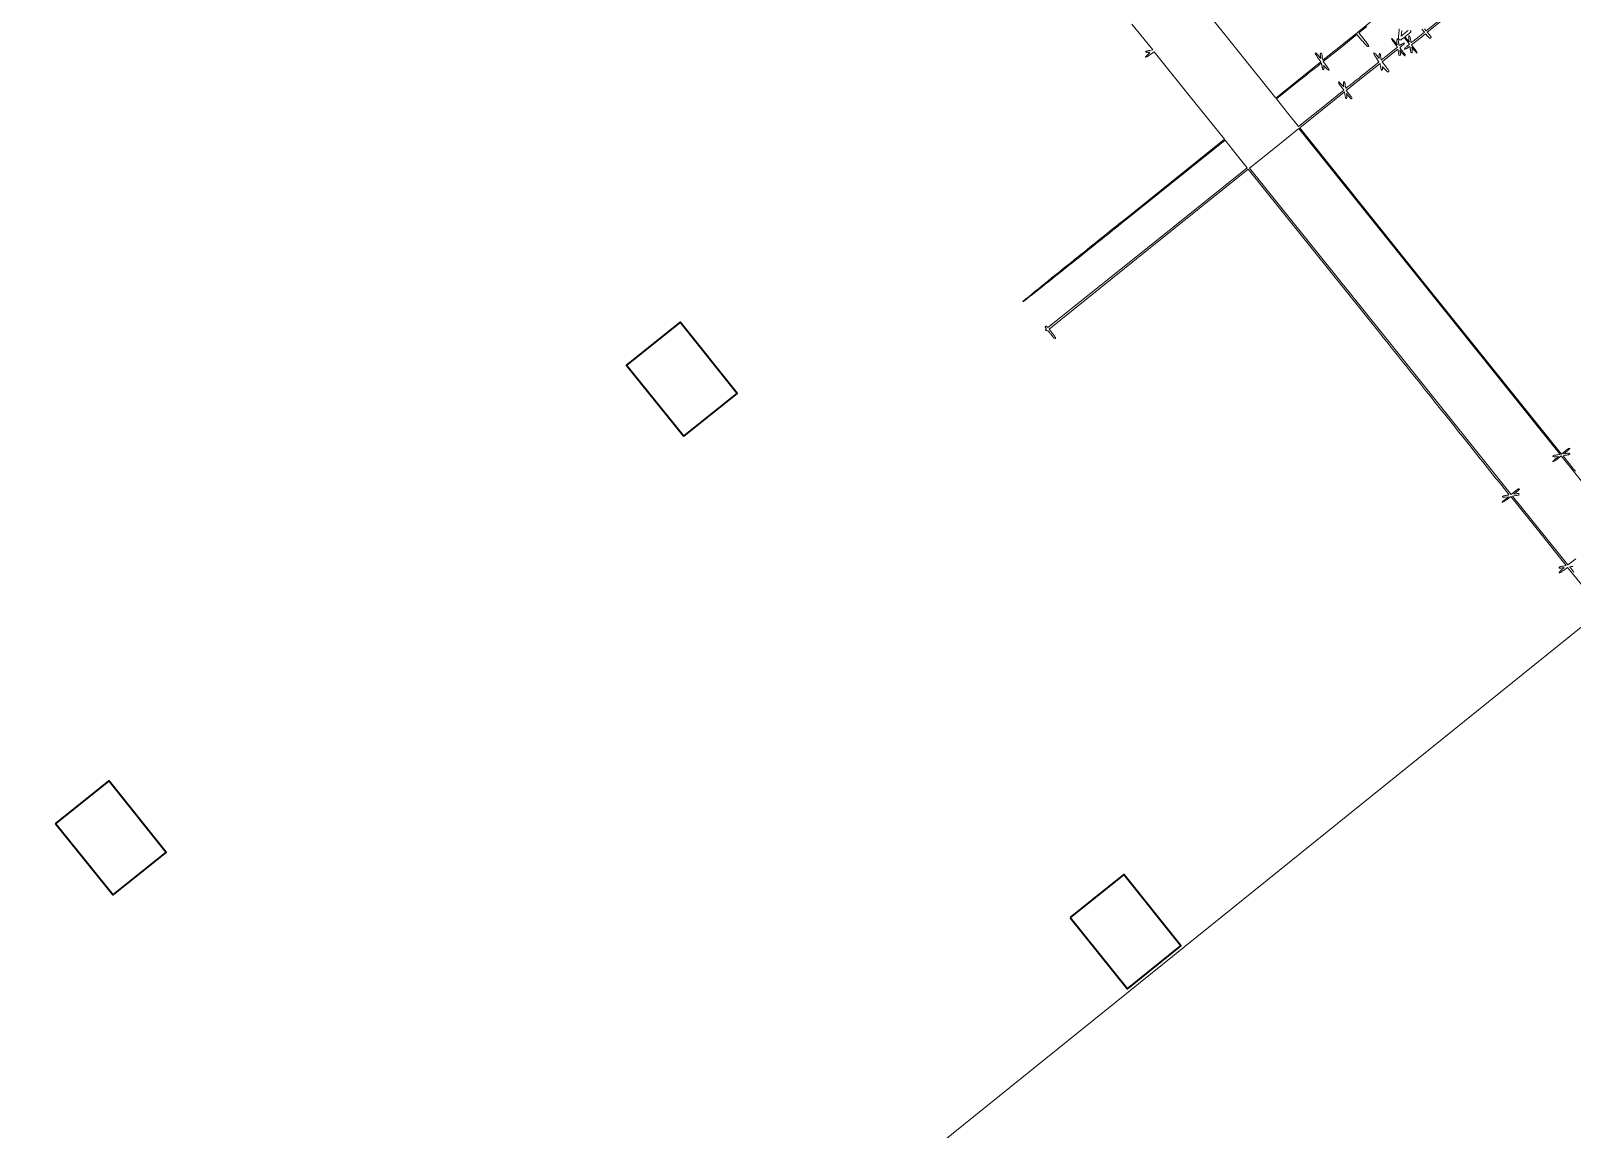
# Model space of a CAD drawing. Header units: metres. Extents: x 7511766 to 7511973, y 4692310 to 4692411.
# Drawn here: x 7511938.69 to 7511952.18, y 4692340.82 to 4692350.43 of the extents above; entities that cross this region are included whole.
import ezdxf

# ---------------------------------------------------------------- set-up
doc = ezdxf.new("R2010")
doc.units = ezdxf.units.M
doc.layers.get('0').update_dxf_attribs({"lineweight": 0})
for name, color, linetype, lineweight in [('A - objekti 1 gjendja faktike_Pen_No__1', 7, 'Continuous', 0), ('ll-cde-shtyllat', 7, 'Continuous', 0), ('shytllat', 5, 'Continuous', 0)]:
    doc.layers.add(name, color=color, linetype=linetype, lineweight=lineweight)
doc.layers.add('A - objekti 1 gjendja faktike_Pen_No__8', color=7, linetype='Continuous', lineweight=0, true_color=0xa80f02)
doc.layers.get('0').freeze()

# ---------------------------------------------------------------- blocks, each defined once
blk = doc.blocks.new('A$C51214811')
for points in [[(415.38, 37.9), (420.21, 37.9), (419.99, 37.52, 0.015453), (419.9, 37.37, 0.017323), (419.83, 37.21, 0.016828), (419.78, 37.08, 0.083114), (419.77, 37, 0.026666), (419.77, 36.92, 0.392043), (419.79, 36.9, 0.170615), (419.83, 36.91, 0.007314), (419.94, 37.01, 0.032777), (420.01, 37.08, 0.022657), (420.07, 37.17, 0.022921), (420.13, 37.26, 0.042754), (420.17, 37.34, -0.223787), (420.2, 37.37, -0.426246), (420.23, 37.35, -0.047928), (420.25, 37.23, -0.006773), (420.28, 36.99, 0.012564), (420.33, 36.48, 0.568272), (420.41, 36.45, 0.22225), (420.48, 36.59, 0.00922), (420.51, 37.16), (420.54, 37.9), (428.74, 37.9), (436.94, 37.9), (436.94, 18.99, 0.000291), (436.95, 10.64, 0.000828), (436.96, 4.83, 0.000039), (436.99, 0.12, 0.412858), (437.03, 0.08, 0.412858), (437.07, 0.12, 0.000039), (437.09, 4.83, 0.000828), (437.11, 10.64, 0.000291), (437.11, 18.99), (437.11, 37.9), (439.69, 37.9), (442.27, 37.9), (442.27, 19.25), (442.27, 0.6), (442.09, 0.57, 0.07936), (441.94, 0.52, 0.235729), (441.87, 0.44, 0.344765), (441.91, 0.36, 0.106575), (442.05, 0.33, -0.060886), (442.13, 0.32, -0.065899), (442.21, 0.29, -0.07192), (442.27, 0.24, -0.102185), (442.31, 0.19, 0.018157), (442.35, 0.1, 0.289816), (442.38, 0.08, 0.225928), (442.41, 0.09, 0.011806), (442.48, 0.19, -0.129289), (442.57, 0.26, -0.065826), (442.72, 0.31, -0.033394), (442.96, 0.33, -0.006314), (443.4, 0.33, 0.005421), (443.84, 0.34, 0.033183), (444.06, 0.36, 0.079155), (444.18, 0.4, 0.282275), (444.22, 0.46, 0.286822), (444.18, 0.53, 0.076301), (444.06, 0.56, 0.032071), (443.83, 0.58, 0.005163), (443.37, 0.59), (442.53, 0.59), (442.53, 19.24), (442.53, 37.9), (472.98, 37.9, -0.000195), (484.66, 37.89, -0.000326), (494.49, 37.88, -0.000004), (503.41, 37.86, -0.425827), (503.44, 37.83, -0.10382), (503.43, 37.79, -0.007062), (503.37, 37.69, -0.009869), (503.3, 37.56, -0.007234), (503.22, 37.43, 0.012708), (503.15, 37.29, 0.015414), (503.08, 37.16, 0.01405), (503.03, 37.05, 0.095102), (503.02, 36.99, 0.218217), (503.05, 36.91, 0.339983), (503.12, 36.9, 0.086405), (503.24, 37.02, 0.02268), (503.39, 37.24), (503.61, 37.6), (503.61, 36.99, 0.012065), (503.61, 36.74, 0.0222), (503.63, 36.55, 0.01921), (503.66, 36.4, 0.352506), (503.69, 36.37, 0.365646), (503.73, 36.4, 0.014491), (503.75, 36.58, 0.018502), (503.77, 36.83, 0.009164), (503.78, 37.13), (503.78, 37.9), (510.26, 37.9), (516.74, 37.9), (516.52, 37.52, 0.022251), (516.38, 37.26, 0.053466), (516.31, 37.06, 0.105612), (516.31, 36.93, 0.358625), (516.37, 36.88, 0.209335), (516.41, 36.9, 0.022051), (516.47, 36.97, 0.024308), (516.53, 37.07, 0.017141), (516.6, 37.18), (516.76, 37.48), (516.81, 36.97, 0.013488), (516.86, 36.48, 0.580342), (516.94, 36.45, 0.210817), (517.01, 36.59, 0.009535), (517.04, 37.16), (517.07, 37.9), (520.28, 37.9)], [(518.16, 38.17, -0.000394), (517.25, 38.19, -0.409902), (517.23, 38.21, -0.111035), (517.24, 38.25, -0.00754), (517.29, 38.36, -0.010506), (517.36, 38.48, -0.007675), (517.44, 38.61, 0.007234)], [(516.85, 39.59), (516.79, 38.15), (510.36, 38.15), (503.93, 38.15), (504.15, 38.54, 0.008959), (504.31, 38.83, 0.069373), (504.36, 38.98, 0.25141), (504.33, 39.05, 0.198121), (504.26, 39.08, 0.180386), (504.2, 39.06, 0.035725), (504.13, 38.99, 0.033672), (504.05, 38.88, 0.025766), (503.98, 38.76), (503.82, 38.45), (503.79, 39.02, 0.010857), (503.76, 39.54, 0.597596), (503.69, 39.57, 0.219319), (503.62, 39.43, 0.009046), (503.61, 38.87), (503.61, 38.15), (473.07, 38.15), (442.53, 38.15), (442.53, 42.76), (442.53, 47.37), (473.03, 47.37), (503.54, 47.37), (503.35, 47.05, -0.004855), (503.27, 46.93, -0.005537), (503.19, 46.81, -0.005042), (503.13, 46.71, -0.030884), (503.09, 46.66, 0.094374), (503.03, 46.56, 0.116251), (503.02, 46.46, 0.159083), (503.05, 46.39, 0.211125), (503.12, 46.36, 0.175744), (503.17, 46.38, 0.030637), (503.25, 46.45, 0.030019), (503.33, 46.55, 0.022931), (503.41, 46.67), (503.6, 46.99), (503.6, 46.42, 0.013372), (503.61, 46.2, 0.023366), (503.63, 46.01, 0.020491), (503.66, 45.88, 0.346819), (503.69, 45.85, 0.365646), (503.73, 45.88, 0.014491), (503.75, 46.06, 0.018502), (503.77, 46.3, 0.009164), (503.78, 46.61), (503.78, 47.37), (513.64, 47.37)], [(506.83, 47.56, -0.000041), (503.97, 47.58, -0.42449), (503.95, 47.6, -0.10382), (503.96, 47.64, -0.007062), (504.01, 47.75, -0.009869), (504.08, 47.87, -0.007234), (504.16, 48.01, 0.012708), (504.24, 48.14, 0.015414), (504.31, 48.28, 0.01405), (504.36, 48.39, 0.095102), (504.37, 48.45, 0.218217), (504.33, 48.53, 0.339983), (504.26, 48.53, 0.086405), (504.14, 48.42, 0.02268), (503.99, 48.2), (503.78, 47.84), (503.78, 48.45, 0.012065), (503.77, 48.69, 0.0222), (503.75, 48.89, 0.01921), (503.73, 49.04, 0.352506), (503.69, 49.06, 0.365646), (503.66, 49.03, 0.014491), (503.63, 48.85, 0.018502), (503.61, 48.61, 0.009164), (503.61, 48.3), (503.61, 47.54), (473.07, 47.54), (442.53, 47.54), (442.53, 51.74), (442.53, 55.93), (442.9, 55.71, 0.009739), (443.05, 55.63, 0.012571), (443.19, 55.56, 0.010376), (443.31, 55.5, 0.10017), (443.37, 55.49, 0.236673), (443.44, 55.53, 0.292619), (443.44, 55.6, 0.096763), (443.35, 55.71, 0.034999), (443.18, 55.83), (442.91, 56), (443.44, 56, 0.009996), (443.71, 56.01, 0.048921), (443.86, 56.03, 0.110787), (443.94, 56.07, 0.227124), (443.96, 56.13, 0.266366), (443.93, 56.19, 0.088943), (443.82, 56.23, 0.037256), (443.62, 56.25, 0.00643), (443.25, 56.25), (442.53, 56.25), (442.53, 59.42), (442.53, 62.59), (442.95, 62.34, 0.003301), (443.29, 62.15, 0.070197), (443.39, 62.11, 0.363688), (443.44, 62.13, 0.104061), (443.46, 62.22, 0.141098), (443.44, 62.28, 0.054884), (443.39, 62.34, 0.048646), (443.32, 62.4, 0.043072), (443.23, 62.45, -0.049777), (443.12, 62.51, -0.602432), (443.13, 62.55, -0.067959), (443.24, 62.57, -0.002829), (443.63, 62.6, 0.008522), (443.96, 62.63, 0.045042), (444.14, 62.66, 0.09719), (444.24, 62.71, 0.1805), (444.29, 62.79, 0.263054), (444.26, 62.87, 0.141058), (444.17, 62.91, 0.038591), (443.95, 62.93, 0.003742), (443.42, 62.94), (442.53, 62.94), (442.53, 64.43), (442.53, 65.91), (442.9, 65.7, 0.012935), (443.18, 65.54, 0.071612), (443.34, 65.49, 0.22351), (443.42, 65.51, 0.224566), (443.46, 65.59, 0.180386), (443.44, 65.64, 0.035725), (443.36, 65.71, 0.033672), (443.26, 65.79, 0.025766), (443.14, 65.86), (442.82, 66.03), (443.39, 66.05, 0.010792), (443.92, 66.08, 0.592931), (443.95, 66.16, 0.223007), (443.81, 66.23, 0.009041), (443.25, 66.24), (442.54, 66.24), (442.51, 66.72, 0.017296), (442.48, 67.1, 0.277549), (442.4, 67.2, 0.479493), (442.33, 67.15, 0.021217), (442.29, 66.81, -0.013731), (442.28, 66.65, -0.022462), (442.25, 66.52, -0.01844), (442.23, 66.43, -0.346182), (442.2, 66.41, -0.104965), (442.17, 66.42, -0.006308), (442.06, 66.47, -0.00923), (441.94, 66.54, -0.006674), (441.81, 66.62, 0.013532), (441.67, 66.7, 0.016098), (441.54, 66.77, 0.014983), (441.42, 66.82, 0.092704), (441.36, 66.83, 0.297128), (441.29, 66.79, 0.267174), (441.3, 66.7, 0.077583), (441.43, 66.57, 0.02963), (441.64, 66.43), (441.98, 66.24), (441.36, 66.24, 0.012089), (441.12, 66.23, 0.022171), (440.92, 66.21, 0.019132), (440.78, 66.19, 0.352327), (440.75, 66.15, 0.365646), (440.78, 66.12, 0.014491), (440.96, 66.09, 0.018502), (441.2, 66.07, 0.009164), (441.51, 66.07), (442.27, 66.07), (442.27, 64.54), (442.27, 63.01), (441.89, 63.24, 0.026859), (441.55, 63.41, 0.156498), (441.36, 63.43, 0.597124), (441.33, 63.35, 0.047591), (441.55, 63.17), (441.89, 62.94), (441.37, 62.94, 0.015205), (441.16, 62.93, 0.021581), (440.98, 62.91, 0.018482), (440.84, 62.89, 0.201716), (440.79, 62.85, 0.340689), (440.8, 62.78, 0.140728), (440.89, 62.73, 0.03731), (441.12, 62.69, 0.004551), (441.62, 62.64), (442.27, 62.58), (442.27, 59.5, -0.00193), (442.27, 58.32, -0.003219), (442.25, 57.33, -0.000417), (442.24, 56.45, -0.4097), (442.21, 56.42, -0.111035), (442.17, 56.43, -0.00754), (442.07, 56.49, -0.010506), (441.94, 56.55, -0.007675), (441.81, 56.63, 0.012268), (441.67, 56.71, 0.014838), (441.54, 56.78, 0.013493), (441.42, 56.83, 0.091427), (441.36, 56.84, 0.218368), (441.28, 56.81, 0.327856), (441.27, 56.73, 0.096132), (441.38, 56.62, 0.03056), (441.57, 56.48), (441.89, 56.3), (441.36, 56.25, 0.014241), (440.88, 56.2, 0.584384), (440.85, 56.12, 0.206829), (441, 56.05, 0.009955), (441.55, 56.02), (442.27, 55.99), (442.27, 51.77), (442.27, 47.54), (439.69, 47.54), (437.11, 47.54), (437.11, 51.73, -0.000753), (437.11, 53.33, -0.001256), (437.12, 54.69, -0.000064), (437.13, 55.9, -0.411787), (437.15, 55.92, -0.118776), (437.17, 55.91, -0.002401), (437.28, 55.85, -0.005535), (437.4, 55.79, -0.003675), (437.55, 55.71, 0.011167), (437.7, 55.62, 0.013731), (437.84, 55.56, 0.012176), (437.96, 55.51, 0.090598), (438.02, 55.49, 0.192997), (438.1, 55.53, 0.340288), (438.11, 55.59, 0.109392), (438.02, 55.7, 0.035201), (437.85, 55.81), (437.58, 55.96), (438.08, 56, 0.017263), (438.28, 56.02, 0.029087), (438.45, 56.06, 0.030909), (438.57, 56.1, 0.218326), (438.61, 56.15, 0.394038), (438.59, 56.2, 0.06108), (438.47, 56.23, 0.029434), (438.26, 56.25, 0.006363), (437.88, 56.25), (437.11, 56.25), (437.11, 59.42), (437.11, 62.59), (438.32, 62.62, 0.003075), (439.01, 62.64, 0.026619), (439.32, 62.66, 0.070014), (439.48, 62.71, 0.245611), (439.55, 62.79, 0.319275), (439.51, 62.87, 0.100815), (439.38, 62.91, 0.028076), (439.09, 62.93, 0.002507), (438.35, 62.94), (437.11, 62.94), (437.11, 64.42, -0.004017)], [(436.94, 66.07), (436.94, 61.2), (436.94, 56.34), (436.49, 56.59, 0.005105), (436.16, 56.78, 0.05887), (436.02, 56.83, 0.273209), (435.96, 56.81, 0.194915), (435.93, 56.74, 0.175744), (435.95, 56.69, 0.030637), (436.02, 56.61, 0.030019), (436.12, 56.53, 0.022931), (436.25, 56.45), (436.56, 56.26), (435.98, 56.26, 0.009126), (435.71, 56.25, 0.039013), (435.54, 56.23, 0.08811), (435.46, 56.2, 0.348167), (435.44, 56.15, 0.245891), (435.49, 56.1, 0.029679), (435.65, 56.06, 0.024548), (435.88, 56.04, 0.009086), (436.21, 56.02), (436.94, 55.99), (436.94, 51.77), (436.94, 47.54), (428.78, 47.54), (420.61, 47.54)], [(442.46, 70.47), (443.03, 70.47), (443.03, 69.24, -0.002572), (443.03, 68.77, -0.004287), (443.02, 68.37, -0.000739), (443.01, 68.03, -0.405339), (443, 68.01, -0.118776), (442.98, 68.02, -0.002401), (442.87, 68.08, -0.005535), (442.74, 68.14, -0.003675), (442.6, 68.22, 0.021224), (442.19, 68.44, 0.269191), (442.02, 68.42, 0.509183), (442.02, 68.31, 0.024444), (442.38, 68.07), (442.74, 67.85), (442.25, 67.85), (441.77, 67.84), (441.77, 68.44, 0.005599), (441.76, 68.82, 0.080329), (441.74, 68.95, 0.227859), (441.68, 69.01, 0.0831), (441.55, 69.03, 0.107498)], [(441.34, 68.76, 0.003589), (441.34, 68.25), (441.33, 67.46), (440.76, 68.08, 0.011982)], [(440.36, 67.91, 0.01145), (441.07, 67.2, 0.087883), (441.47, 66.93, 0.361144), (441.67, 66.99, 0.150171), (441.77, 67.29), (441.77, 67.68), (442.4, 67.68), (443.03, 67.68), (443.03, 67.16, 0.021971), (443.05, 66.77, 0.330309), (443.14, 66.67, 0.427997), (443.23, 66.73, 0.023715), (443.27, 67.11, -0.006856), (443.28, 67.26, -0.01131), (443.3, 67.39, -0.005043), (443.31, 67.5, -0.368663), (443.33, 67.51, -0.120542), (443.35, 67.5, -0.001855), (443.46, 67.44, -0.004842), (443.58, 67.38, -0.003171), (443.72, 67.3, 0.007714), (444, 67.14, 0.06904), (444.13, 67.1, 0.270472), (444.19, 67.12, 0.185787), (444.22, 67.19, 0.175744), (444.2, 67.24, 0.030637), (444.12, 67.32, 0.030019), (444.02, 67.4, 0.022931), (443.9, 67.48), (443.58, 67.67), (444.16, 67.67, 0.013372), (444.38, 67.68, 0.023366), (444.56, 67.7, 0.020491), (444.7, 67.73, 0.346819), (444.73, 67.76, 0.362465), (444.7, 67.8, 0.015687), (444.53, 67.82, 0.019442), (444.3, 67.84, 0.009838), (444.01, 67.84), (443.29, 67.84), (443.29, 69.15), (443.29, 70.46), (443.77, 70.48, 0.012571), (444.02, 70.5, 0.055818), (444.17, 70.53, 0.10964), (444.25, 70.58, 0.156356), (444.29, 70.66, 0.170556), (444.28, 70.73, 0.199387), (444.22, 70.78, 0.066037), (444.09, 70.8, 0.008037), (443.8, 70.81), (443.29, 70.81), (443.29, 74.15, -0.001779)], [(443.31, 173.75, -0.000001), (443.33, 190.23, -0.415883)], [(500.58, 291.8, -0.000003), (500.6, 303.34, -0.41574)], [(594.05, 254.3), (594.05, 95.76), (593.83, 95.76, 0.04716), (593.75, 95.75, 0.088208), (593.68, 95.73, 0.118484), (593.64, 95.69, 0.140575), (593.62, 95.64, 0.140556), (593.64, 95.58, 0.118464), (593.68, 95.54, 0.088215), (593.75, 95.52, 0.047191), (593.83, 95.51), (594.05, 95.51), (594.07, 47.77, 0.00005), (594.08, 17.23, 0.000756), (594.11, 6.62, 0.000146), (594.13, 0.14, 0.358326)], [(98.06, 90.5, -0.000001), (113.4, 90.48, -0.426088)], [(102.62, 138.06, -0.000001), (113.4, 138.04, -0.0589)], [(312.55, 88.27, 0.000001), (312.54, 92.14, 0.000001), (312.53, 96.71)]]:
    blk.add_lwpolyline(points, format="xyb")
blk.add_lwpolyline([(443.03, 74.23), (443.03, 70.81), (442.66, 70.81)])

msp = doc.modelspace()

# ---------------------------------------------------------------- linework, layer by layer
at = {"layer": 'A - objekti 1 gjendja faktike_Pen_No__1', "color": 7, "linetype": 'Continuous', "lineweight": 13}
msp.add_line((7511970.15558, 4692359.62899), (7511934.87694, 4692331.2125), dxfattribs=at)
at = {"layer": 'A - objekti 1 gjendja faktike_Pen_No__8', "color": 14, "linetype": 'Continuous', "lineweight": 35, "true_color": 0xa80f02, "flags": 128}
for points in [[(7511944.40273, 4692346.88192), (7511944.87053, 4692347.25764), (7511944.36957, 4692347.88137), (7511943.90177, 4692347.50565)], [(7511938.90406, 4692343.49165), (7511939.37186, 4692343.86737), (7511939.87282, 4692343.24364), (7511939.40502, 4692342.86792)], [(7511947.785, 4692342.671), (7511948.286, 4692342.047), (7511948.754, 4692342.423), (7511948.253, 4692343.046)]]:
    msp.add_lwpolyline(points, close=True, dxfattribs=at)
at = {"layer": 'shytllat', "color": 8, "linetype": 'Continuous', "lineweight": 35, "flags": 128}
for points in [[(7511944.40273, 4692346.88192), (7511944.87053, 4692347.25764), (7511944.36957, 4692347.88137), (7511943.90177, 4692347.50565)], [(7511947.785, 4692342.671), (7511948.286, 4692342.047), (7511948.754, 4692342.423), (7511948.253, 4692343.046)]]:
    msp.add_lwpolyline(points, close=True, dxfattribs=at)
at = {"layer": 'shytllat', "color": 8, "flags": 128}
msp.add_lwpolyline([(7511938.90406, 4692343.49165), (7511939.37186, 4692343.86737), (7511939.87282, 4692343.24364), (7511939.40502, 4692342.86792)], close=True, dxfattribs=at)

# ---------------------------------------------------------------- block references
at = {"layer": 'll-cde-shtyllat', "xscale": 0.05993101123899882, "yscale": 0.05993101123899882, "zscale": 0.05993101123899882, "rotation": 308.7325131062978}
msp.add_blockref('A$C51214811', (7511930.97796, 4692368.48715), dxfattribs=at)

doc.saveas('drawing.dxf')
